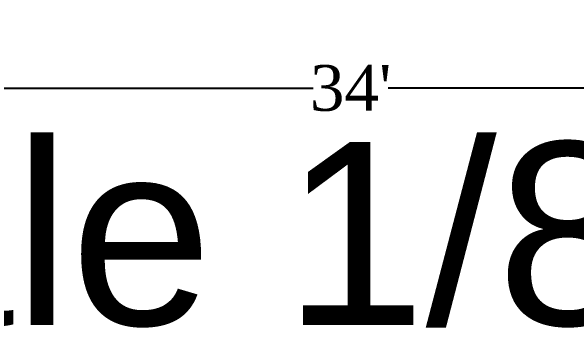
# Model space of a CAD drawing. Header units: inches. Extents: x -97 to 379, y 139 to 535.
# Drawn here: x 97.7 to 171.9, y 138.6 to 180.1 of the extents above; entities that cross this region are included whole.
import ezdxf

# ---------------------------------------------------------------- set-up
doc = ezdxf.new("R2010")
doc.units = ezdxf.units.IN
doc.header["$MEASUREMENT"] = 0
doc.layers.add('Dimension', color=14, linetype='Continuous')
doc.layers.add('text', color=194, linetype='Continuous')
doc.styles.add('Annotative', font='Times New Roman.ttf', dxfattribs={"height": 6})
doc.styles.get("Standard").update_dxf_attribs({"font": 'Arial.ttf', "height": 24})
doc.dimstyles.new('textstyle1', dxfattribs={"dimtxt": 0.18, "dimasz": 0.18, "dimexe": 0.18, "dimexo": 0.0625, "dimgap": 0.09, "dimtad": 0, "dimtih": 1, "dimtoh": 1, "dimdec": 4, "dimzin": 0, "dimdsep": 46, "dimlunit": 4, "dimtxsty": 'Annotative', "dimcen": 0.09, "dimadec": 0, "dimazin": 0, "dimtfac": 1, "dimtdec": 4, "dimtofl": 0, "dimtmove": 0, "dimatfit": 3, "dimfxl": 1, "dimtolj": 1, "dimtzin": 0, "dimarcsym": 0})

# ---------------------------------------------------------------- blocks, each defined once
blk = doc.blocks.new('*D48')
at = {"layer": 'Defpoints', "color": 0, "transparency": 16777216}
for p in [(-61.778, 211.989), (346.222, 211.989), (346.222, 170.049)]:
    blk.add_point(p, dxfattribs=at)
at = {"layer": 'Dimension', "color": 0, "lineweight": -2, "transparency": 16777216}
for p, q in [((-61.778, 211.926), (-61.778, 169.869)), ((346.222, 211.926), (346.222, 169.869)), ((-61.598, 170.049), (137.287, 170.049)), ((346.042, 170.049), (147.157, 170.049))]:
    blk.add_line(p, q, dxfattribs=at)
at = {"layer": 'Dimension', "color": 0, "transparency": 16777216}
for points in [[(-61.598, 170.079), (-61.598, 170.019), (-61.778, 170.049)], [(346.042, 170.079), (346.042, 170.019), (346.222, 170.049)]]:
    blk.add_solid(points, dxfattribs=at)
at = {"layer": 'Dimension', "color": 0, "transparency": 16777216, "insert": (142.222, 170.049), "char_height": 6, "attachment_point": 5, "style": 'Annotative'}
blk.add_mtext("\\A1;34'", dxfattribs=at)

msp = doc.modelspace()

# ---------------------------------------------------------------- texts
at = {"layer": 'text', "color": 134}
msp.add_text("scale 1/8=1'", height=24, dxfattribs=at).set_placement((45.84006, 138.98436))

# ---------------------------------------------------------------- dimensions: what is measured, and where the dimension line sits
at = {"layer": 'Dimension'}
dim = msp.add_linear_dim(base=(346.22178, 170.04938), p1=(-61.77822, 211.98861), p2=(346.22178, 211.98861), dimstyle='textstyle1', dxfattribs=at)
dim.commit()
dim.dimension.update_dxf_attribs({"geometry": '*D48', "text_midpoint": (142.22178, 170.04938)})

doc.saveas('drawing.dxf')
